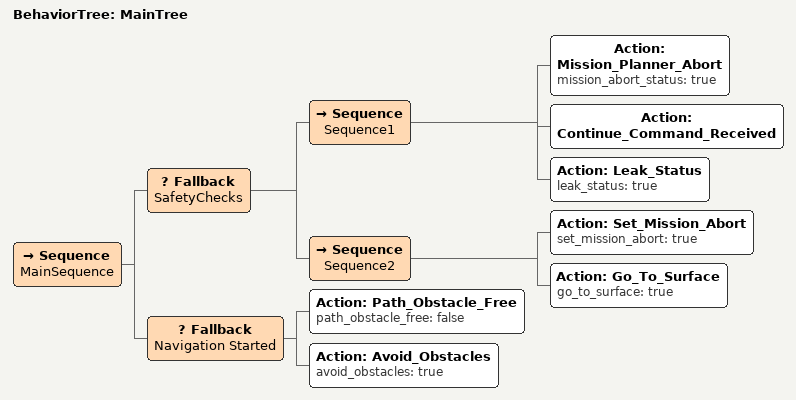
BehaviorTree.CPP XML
<?xml version="1.0"?>

<root main_tree_to_execute="MainTree">
    <!-- Main Tree -->
    <BehaviorTree ID="MainTree">
        <Sequence name="MainSequence">
            <!-- Feedback Node: Safety Checks -->
            <Fallback name="SafetyChecks">
                <!-- Sequence Node 1 -->
                <Sequence name="Sequence1">
                    <!-- Child Nodes -->
                    <Action ID="Mission_Planner_Abort" mission_abort_status="true"/>
                    <Action ID="Continue_Command_Received" />
                    <Action ID="Leak_Status" leak_status = "true"/>

                </Sequence>

                <Sequence name="Sequence2">
                    <Action ID="Set_Mission_Abort" set_mission_abort = "true"/>
                    <Action ID="Go_To_Surface" go_to_surface = "true"/>
                </Sequence>
            </Fallback>

            <Fallback name="Navigation Started">
                <Action ID="Path_Obstacle_Free" path_obstacle_free = "false"/>
                <Action ID="Avoid_Obstacles" avoid_obstacles = "true"/>
            </Fallback>

        </Sequence>
    </BehaviorTree>
</root>
